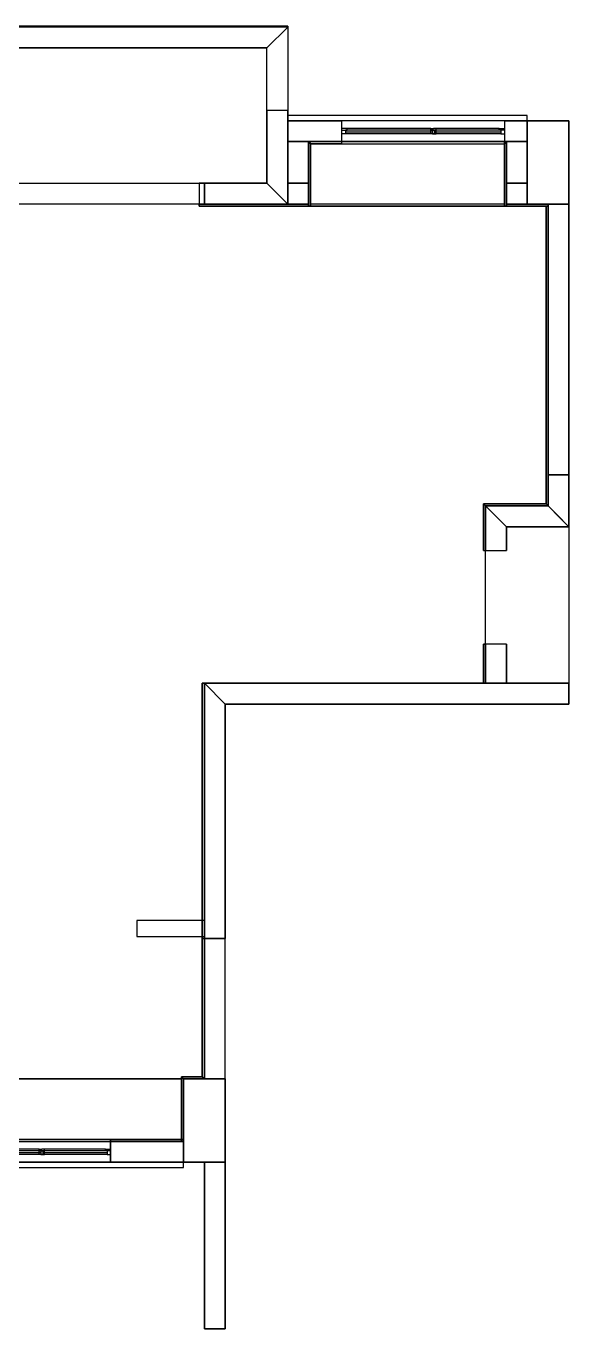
# Model space of a CAD drawing. Header units: metres. Extents: x 62 to 334, y -352 to -102.
# Drawn here: x 229.8 to 334, y -352 to -101.8 of the extents above; entities that cross this region are included whole.
import ezdxf

# ---------------------------------------------------------------- set-up
doc = ezdxf.new("R2010")
doc.units = ezdxf.units.M

msp = doc.modelspace()

# ---------------------------------------------------------------- linework, layer by layer
for p, q in [((280, -101.8), (196, -101.8)), ((196, -101.95), (280, -102)), ((280, -102), (276, -106)), ((276, -106), (280, -102)), ((280, -101.8), (280, -102)), ((280, -102), (280, -102)), ((280, -102), (280, -102)), ((280, -102), (280, -118)), ((276, -106), (200, -105.95)), ((200.01, -106), (276, -106)), ((276, -118), (276, -106)), ((276, -118), (276, -132)), ((280, -118), (276, -118)), ((276, -132), (276, -118)), ((280, -118), (280, -136)), ((280, -118), (280, -118)), ((326, -119), (280, -119)), ((280, -124), (280, -120)), ((280, -120), (290.4, -120)), ((321.6, -120), (290.4, -120)), ((290.4, -124), (290.4, -120)), ((321.6, -120), (326, -120)), ((321.6, -120), (321.6, -124)), ((326, -124), (326, -119)), ((326, -120), (334, -120)), ((326, -136), (326, -120)), ((326, -120), (326, -124)), ((334, -120), (334, -136)), ((291.4, -121.5), (290.4, -121.5)), ((290.4, -121.8), (291.1, -121.8)), ((290.4, -121.8), (291.4, -121.8)), ((291.1, -122.5), (290.4, -122.5)), ((291.1, -121.8), (291.1, -122.5)), ((307.8, -121.8), (291.1, -121.8)), ((307.8, -122.15), (291.1, -122.15)), ((307.8, -122.5), (291.1, -122.5)), ((291.4, -121.8), (291.4, -121.5)), ((307.5, -121.5), (291.4, -121.5)), ((307.5, -121.5), (308, -121.5)), ((307.5, -121.8), (307.5, -121.5)), ((307.5, -122.5), (307.5, -121.8)), ((307.5, -121.8), (308.2, -121.8)), ((308.5, -121.8), (307.5, -121.8)), ((307.5, -121.8), (308.5, -121.8)), ((307.5, -122.5), (307.5, -121.8)), ((308.2, -122.5), (307.5, -122.5)), ((308, -122.5), (307.5, -122.5)), ((307.8, -121.8), (307.8, -122.5)), ((308.5, -121.8), (307.8, -121.8)), ((307.8, -122.5), (308.5, -122.5)), ((308.5, -121.5), (308, -121.5)), ((308, -122.5), (308.5, -122.5)), ((308.2, -121.8), (308.2, -122.5)), ((320.9, -121.8), (308.2, -121.8)), ((320.9, -122.15), (308.2, -122.15)), ((320.9, -122.5), (308.2, -122.5)), ((308.5, -121.8), (308.5, -121.5)), ((320.6, -121.5), (308.5, -121.5)), ((308.5, -122.5), (308.5, -121.8)), ((308.5, -122.5), (308.5, -121.8)), ((320.6, -121.5), (321.6, -121.5)), ((320.6, -121.8), (320.6, -121.5)), ((321.6, -121.8), (320.6, -121.8)), ((320.9, -121.8), (320.9, -122.5)), ((321.6, -121.8), (320.9, -121.8)), ((320.9, -122.5), (321.6, -122.5)), ((280, -132), (280, -124)), ((280, -124), (284, -124)), ((322, -124), (280, -124)), ((290.4, -124), (280, -124)), ((284, -124), (284, -132)), ((284, -136.4), (284, -124)), ((284, -124), (284.4, -124.4)), ((284.4, -124.4), (284, -124)), ((284, -124), (290.4, -124)), ((284.4, -124.4), (284.4, -136.4)), ((290.4, -124.4), (284.4, -124.4)), ((290.4, -124), (321.6, -124)), ((321.6, -124), (290.4, -124)), ((290.4, -124.4), (290.4, -124)), ((290.4, -124.4), (321.6, -124.4)), ((326, -124), (321.6, -124)), ((321.6, -124), (322, -124)), ((321.6, -124.4), (321.6, -124)), ((322, -124), (321.6, -124.4)), ((321.6, -124.4), (322, -124)), ((321.6, -124.4), (321.6, -124.4)), ((321.6, -136.4), (321.6, -124.4)), ((322, -124), (326, -124)), ((322, -132), (322, -124)), ((322, -124), (322, -136.4)), ((326, -124), (326, -132)), ((200.01, -132), (276, -132)), ((263, -132), (264, -132)), ((263, -132), (263, -136)), ((264, -132), (264, -136)), ((264, -132), (276, -132)), ((264, -136), (264, -132)), ((280, -136), (276, -132)), ((276, -132), (280, -136)), ((284, -132), (280, -132)), ((280, -136), (280, -132)), ((280, -132), (284, -132)), ((284, -132), (284, -136)), ((326, -132), (322, -132)), ((322, -132), (326, -132)), ((322, -136), (322, -132)), ((326, -132), (326, -136)), ((326, -132), (326, -132)), ((263, -136), (204.4, -136)), ((263, -136), (204.4, -136)), ((264, -136), (263, -136)), ((263, -136), (284, -136)), ((263, -136.4), (263, -136)), ((263, -136.4), (263, -136.4)), ((329.6, -136.4), (263, -136.4)), ((284, -136.4), (263, -136.4)), ((280, -136), (264, -136)), ((284, -136), (280, -136)), ((284, -136.4), (284, -136)), ((284.4, -136.4), (284, -136.4)), ((321.6, -136), (284.4, -136)), ((321.6, -136), (284.4, -136)), ((284.4, -136.4), (322, -136.4)), ((322, -136.4), (321.6, -136.4)), ((326, -136), (322, -136)), ((322, -136), (322, -136)), ((322, -136), (322, -136)), ((322, -136), (330, -136)), ((322, -136), (322, -136.4)), ((330, -136.4), (322, -136.4)), ((326, -136), (323.2, -136)), ((326, -136), (326, -136)), ((334, -136), (326, -136)), ((329.6, -193.55), (329.6, -136.4)), ((329.6, -193.55), (329.6, -136.4)), ((329.6, -136.4), (330, -136.4)), ((330, -136), (330, -136)), ((330, -136), (330, -136)), ((330, -136), (330, -136)), ((330, -136), (334, -136)), ((330, -188), (330, -136)), ((330, -136), (330, -136.4)), ((330, -136.4), (330, -193.95)), ((334, -136), (334, -188)), ((330, -193.95), (330, -154.2)), ((330, -193.95), (330, -188)), ((330, -188), (334, -188)), ((334, -188), (330, -188)), ((334, -188), (334, -197.95)), ((317.6, -193.55), (329.6, -193.55)), ((318, -193.95), (317.6, -193.55)), ((317.6, -202.5), (317.6, -193.55)), ((317.6, -193.55), (318, -193.95)), ((318, -193.95), (330, -193.95)), ((322, -197.95), (318, -193.95)), ((318, -193.95), (322, -197.95)), ((318, -202.5), (318, -193.95)), ((318, -193.95), (318, -193.95)), ((330, -193.95), (318, -193.95)), ((318, -193.95), (318, -202.5)), ((329.6, -193.55), (330, -193.95)), ((330, -193.95), (329.6, -193.55)), ((330, -193.95), (330, -193.95)), ((334, -197.95), (330, -193.95)), ((330, -193.95), (334, -197.95)), ((334, -197.95), (322, -197.95)), ((322, -197.95), (322, -202.5)), ((334, -197.95), (334, -228)), ((317.6, -202.5), (318, -202.5)), ((318, -202.5), (322, -202.5)), ((318, -220.5), (318, -202.5)), ((318, -202.5), (318, -202.5)), ((318, -202.5), (318, -202.5)), ((317.6, -220.5), (318, -220.5)), ((317.6, -228), (317.6, -220.5)), ((322, -220.5), (318, -220.5)), ((318, -228), (318, -220.5)), ((318, -220.5), (318, -220.5)), ((318, -220.5), (318, -228)), ((322, -220.5), (322, -228)), ((263.8, -228), (263.6, -228)), ((263.6, -228), (263.6, -228)), ((263.6, -277), (263.6, -228)), ((263.6, -228), (264, -228)), ((264, -228), (263.8, -228)), ((263.8, -228), (263.8, -228)), ((264, -228), (268, -232)), ((264, -277), (264, -228)), ((264, -228), (264, -228)), ((264, -228), (264, -277)), ((264, -228), (334, -228)), ((268, -232), (264, -228)), ((318, -228), (317.6, -228)), ((322, -228), (318, -228)), ((334, -228), (334, -232)), ((334, -232), (268, -232)), ((268, -232), (268, -277)), ((334, -232), (268, -232)), ((264, -273.56), (251, -273.56)), ((251, -273.56), (251, -276.63)), ((264, -276.63), (264, -273.56)), ((251, -276.63), (264, -276.63)), ((264, -277), (263.6, -277)), ((263.6, -303.6), (263.6, -277)), ((263.6, -277), (264, -277)), ((268, -277), (264, -277)), ((264, -277), (264, -304)), ((264, -277), (264, -277)), ((268, -277), (264, -277)), ((264, -277), (264, -277)), ((264, -277), (264, -304)), ((268, -304), (268, -277)), ((264, -304), (264, -281.78)), ((259.6, -303.95), (200, -303.95)), ((200, -304), (259.6, -304)), ((204, -304), (259.6, -304)), ((259.6, -303.6), (263.6, -303.6)), ((260, -304), (259.6, -303.6)), ((259.6, -316), (259.6, -303.6)), ((259.6, -303.6), (260, -304)), ((260, -304), (268, -304)), ((260, -320), (260, -304)), ((264, -304), (260, -304)), ((260, -304), (260, -316)), ((263.6, -303.6), (264, -304)), ((264, -304), (263.6, -303.6)), ((264, -304), (268, -304)), ((264, -304), (264, -304)), ((268, -304), (268, -304)), ((268, -304), (268, -320)), ((246, -315.6), (216, -315.6)), ((246, -316), (216, -316)), ((216, -316), (246, -316)), ((232.3, -317.5), (217, -317.5)), ((232.3, -317.5), (232.8, -317.5)), ((232.3, -317.8), (232.3, -317.5)), ((233.3, -317.5), (232.8, -317.5)), ((233.3, -317.8), (233.3, -317.5)), ((245, -317.5), (233.3, -317.5)), ((245, -317.5), (246, -317.5)), ((245, -317.8), (245, -317.5)), ((246, -315.6), (260, -315.6)), ((246, -316), (246, -315.6)), ((260, -316), (246, -316)), ((246, -320), (246, -316)), ((260, -316), (246, -316)), ((260, -316), (259.6, -316)), ((260, -315.6), (260, -316)), ((260, -316), (260, -316)), ((260, -316), (260, -320)), ((204, -320), (260, -320)), ((246, -320), (216, -320)), ((232.6, -317.8), (216.7, -317.8)), ((232.6, -318.15), (216.7, -318.15)), ((232.6, -318.5), (216.7, -318.5)), ((232.3, -318.5), (232.3, -317.8)), ((232.3, -317.8), (233, -317.8)), ((233.3, -317.8), (232.3, -317.8)), ((232.3, -317.8), (233.3, -317.8)), ((232.3, -318.5), (232.3, -317.8)), ((233, -318.5), (232.3, -318.5)), ((232.8, -318.5), (232.3, -318.5)), ((232.6, -317.8), (232.6, -318.5)), ((233.3, -317.8), (232.6, -317.8)), ((232.6, -318.5), (233.3, -318.5)), ((232.8, -318.5), (233.3, -318.5)), ((233, -317.8), (233, -318.5)), ((245.3, -317.8), (233, -317.8)), ((245.3, -318.15), (233, -318.15)), ((245.3, -318.5), (233, -318.5)), ((233.3, -318.5), (233.3, -317.8)), ((233.3, -318.5), (233.3, -317.8)), ((246, -317.8), (245, -317.8)), ((245.3, -317.8), (245.3, -318.5)), ((246, -317.8), (245.3, -317.8)), ((245.3, -318.5), (246, -318.5)), ((260, -320), (246, -320)), ((260, -320), (260, -320)), ((260, -321), (260, -320)), ((268, -320), (260, -320)), ((264, -352), (264, -320)), ((264, -320), (268, -320)), ((268, -320), (268, -352)), ((204, -321), (260, -321)), ((268, -352), (264, -352))]:
    msp.add_line(p, q)
for points in [[(280, -128.2), (280, -118), (278.27, -118), (276, -118), (276, -124.07), (276, -132), (277.74, -133.73), (280, -136)], [(280, -128.2), (280, -118), (278.27, -118), (276, -118), (276, -124.07), (276, -132), (277.74, -133.73), (280, -136)], [(280, -124), (280, -127.62), (280, -132), (281.81, -132), (284, -132), (284, -128.38), (284, -124), (284.38, -124), (290.4, -124), (290.4, -121.69), (290.4, -120), (284.38, -120), (280, -120), (280, -122.33)], [(280, -124), (280, -127.62), (280, -132), (281.81, -132), (284, -132), (284, -128.38), (284, -124), (284.38, -124), (290.4, -124), (290.4, -121.69), (290.4, -120), (284.38, -120), (280, -120), (280, -122.33)], [(321.6, -124), (322, -124), (322, -127.62), (322, -132), (323.81, -132), (326, -132), (326, -128.38), (326, -124), (326, -124), (326, -121.67), (326, -120), (324.15, -120), (321.6, -120), (321.6, -122.32)], [(321.6, -124), (322, -124), (322, -127.62), (322, -132), (323.81, -132), (326, -132), (326, -128.38), (326, -124), (326, -124), (326, -121.67), (326, -120), (324.15, -120), (321.6, -120), (321.6, -122.32)], [(334, -129.07), (334, -120), (330.54, -120), (326, -120), (326, -126.93), (326, -136), (329.47, -136), (334, -136)], [(334, -129.07), (334, -120), (330.54, -120), (326, -120), (326, -126.93), (326, -136), (329.47, -136), (334, -136)], [(284.4, -136.4), (284.4, -133.74), (284.4, -129), (284.4, -124.4), (284.18, -124.18), (284, -124), (284, -128.84), (284, -133.74), (284, -136.4), (284.24, -136.4)], [(284.22, -124.22), (284.4, -124.4), (288.03, -124.4), (290.4, -124.4), (290.4, -124.17), (290.4, -124), (287.88, -124), (284, -124)], [(284.4, -136.4), (284.4, -133.74), (284.4, -129), (284.4, -124.4), (284.18, -124.18), (284, -124), (284, -128.84), (284, -133.74), (284, -136.4), (284.24, -136.4)], [(284.22, -124.22), (284.4, -124.4), (288.03, -124.4), (290.4, -124.4), (290.4, -124.17), (290.4, -124), (287.88, -124), (284, -124)], [(322, -136.4), (322, -133.74), (322, -128.84), (322, -124), (321.78, -124.22), (321.6, -124.4), (321.6, -129), (321.6, -133.74), (321.6, -136.4), (321.85, -136.4)], [(321.6, -124.17), (321.6, -124.4), (321.6, -124.4), (321.6, -124.4), (321.82, -124.18), (322, -124), (321.81, -124), (321.6, -124)], [(322, -136.4), (322, -133.74), (322, -128.84), (322, -124), (321.78, -124.22), (321.6, -124.4), (321.6, -129), (321.6, -133.74), (321.6, -136.4), (321.85, -136.4)], [(321.6, -124.17), (321.6, -124.4), (321.6, -124.4), (321.6, -124.4), (321.82, -124.18), (322, -124), (321.81, -124), (321.6, -124)], [(263, -136), (263.24, -136), (264, -136), (264, -133.73), (264, -132), (263.24, -132), (263, -132), (263, -135.04)], [(263, -136), (263.24, -136), (264, -136), (264, -133.73), (264, -132), (263.24, -132), (263, -132), (263, -135.04)], [(270.8, -132), (264, -132), (264, -133.73), (264, -136), (270.94, -136), (280, -136), (278.27, -134.27), (276, -132)], [(270.8, -132), (264, -132), (264, -133.73), (264, -136), (270.94, -136), (280, -136), (278.27, -134.27), (276, -132)], [(280, -133.58), (280, -136), (281.58, -136), (284, -136), (284, -134.42), (284, -132), (282.43, -132), (280, -132)], [(280, -133.58), (280, -136), (281.58, -136), (284, -136), (284, -134.42), (284, -132), (282.43, -132), (280, -132)], [(326, -134.42), (326, -132), (324.43, -132), (322, -132), (322, -133.58), (322, -136), (323.58, -136), (326, -136)], [(326, -134.42), (326, -132), (324.43, -132), (322, -132), (322, -133.58), (322, -136), (323.58, -136), (326, -136)], [(284, -136.16), (284, -136), (269.71, -136), (263, -136), (263, -136.3), (263, -136.4), (269.71, -136.4), (284, -136.4)], [(284, -136.16), (284, -136), (269.71, -136), (263, -136), (263, -136.3), (263, -136.4), (269.71, -136.4), (284, -136.4)], [(322, -136), (322, -136.16), (322, -136.4), (326.34, -136.4), (330, -136.4), (330, -136.15), (330, -136), (326.34, -136)], [(322, -136), (322, -136.16), (322, -136.4), (326.34, -136.4), (330, -136.4), (330, -136.15), (330, -136), (326.34, -136)], [(329.6, -193.55), (329.87, -193.82), (330, -193.95), (330, -155.1), (330, -136.4), (329.73, -136.4), (329.6, -136.4), (329.6, -174.98)], [(329.6, -193.55), (329.87, -193.82), (330, -193.95), (330, -155.1), (330, -136.4), (329.73, -136.4), (329.6, -136.4), (329.6, -174.98)], [(331.74, -136), (330, -136), (330, -167.46), (330, -167.58), (330, -167.69), (330, -185.1), (330, -185.17), (330, -185.25), (330, -185.34), (330, -185.42), (330, -185.5), (330, -185.58), (330, -185.65), (330, -185.71), (330, -185.75), (330, -188), (332.27, -188), (334, -188), (334, -185.75), (334, -185.71), (334, -185.65), (334, -185.58), (334, -185.5), (334, -185.42), (334, -185.34), (334, -185.25), (334, -185.17), (334, -185.1), (334, -167.69), (334, -167.58), (334, -167.46), (334, -136)], [(331.74, -136), (330, -136), (330, -167.46), (330, -167.58), (330, -167.69), (330, -185.1), (330, -185.17), (330, -185.25), (330, -185.34), (330, -185.42), (330, -185.5), (330, -185.58), (330, -185.65), (330, -185.71), (330, -185.75), (330, -188), (332.27, -188), (334, -188), (334, -185.75), (334, -185.71), (334, -185.65), (334, -185.58), (334, -185.5), (334, -185.42), (334, -185.34), (334, -185.25), (334, -185.17), (334, -185.1), (334, -167.69), (334, -167.58), (334, -167.46), (334, -136)], [(330, -190.58), (330, -193.95), (331.74, -195.68), (334, -197.95), (334, -193.64), (334, -188), (332.27, -188), (330, -188)], [(330, -190.58), (330, -193.95), (331.74, -195.68), (334, -197.95), (334, -193.64), (334, -188), (332.27, -188), (330, -188)], [(317.6, -193.55), (317.87, -193.82), (318, -193.95), (326.1, -193.95), (330, -193.95), (329.73, -193.68), (329.6, -193.55), (321.5, -193.55)], [(317.6, -202.5), (317.94, -202.5), (318, -202.5), (318, -201.15), (318, -193.95), (317.73, -193.68), (317.6, -193.55), (317.6, -201.09)], [(317.6, -193.55), (317.87, -193.82), (318, -193.95), (326.1, -193.95), (330, -193.95), (329.73, -193.68), (329.6, -193.55), (321.5, -193.55)], [(317.6, -202.5), (317.94, -202.5), (318, -202.5), (318, -201.15), (318, -193.95), (317.73, -193.68), (317.6, -193.55), (317.6, -201.09)], [(318, -201.22), (318, -202.5), (321.4, -202.5), (322, -202.5), (322, -201.82), (322, -197.95), (327.2, -197.95), (334, -197.95), (332.27, -196.22), (330, -193.95), (324.8, -193.95), (318, -193.95)], [(318, -201.22), (318, -202.5), (321.4, -202.5), (322, -202.5), (322, -201.82), (322, -197.95), (327.2, -197.95), (334, -197.95), (332.27, -196.22), (330, -193.95), (324.8, -193.95), (318, -193.95)], [(317.94, -220.5), (317.6, -220.5), (317.6, -221.69), (317.6, -228), (317.87, -228), (318, -228), (318, -221.69), (318, -220.5)], [(317.94, -220.5), (317.6, -220.5), (317.6, -221.69), (317.6, -228), (317.87, -228), (318, -228), (318, -221.69), (318, -220.5)], [(318.6, -220.5), (318, -220.5), (318, -221.63), (318, -228), (320.27, -228), (322, -228), (322, -221.63), (322, -220.5)], [(318.6, -220.5), (318, -220.5), (318, -221.63), (318, -228), (320.27, -228), (322, -228), (322, -221.63), (322, -220.5)], [(263.6, -277), (263.88, -277), (264, -277), (264, -242.92), (264, -228), (263.73, -228), (263.6, -228), (263.6, -262.09)], [(263.6, -277), (263.88, -277), (264, -277), (264, -242.92), (264, -228), (263.73, -228), (263.6, -228), (263.6, -262.09)], [(264, -228), (264, -249.23), (264, -277), (265.74, -277), (268, -277), (268, -257.5), (268, -232), (296.6, -232), (334, -232), (334, -230.27), (334, -228), (303.67, -228)], [(264, -228), (264, -249.23), (264, -277), (265.74, -277), (268, -277), (268, -257.5), (268, -232), (296.6, -232), (334, -232), (334, -230.27), (334, -228), (303.67, -228)], [(251, -273.56), (251, -274.45), (251, -276.63), (251.73, -276.63), (252.43, -276.63), (253.11, -276.63), (264, -276.63), (264, -274.67), (264, -274.5), (264, -274.04), (264, -273.56), (254.8, -273.56)], [(263.6, -303.6), (263.88, -303.88), (264, -304), (264, -285.21), (264, -277), (263.73, -277), (263.6, -277), (263.6, -295.5)], [(263.6, -303.6), (263.88, -303.88), (264, -304), (264, -285.21), (264, -277), (263.73, -277), (263.6, -277), (263.6, -295.5)], [(268, -304), (268, -292.3), (268, -277), (266.27, -277), (264, -277), (264, -288.7), (264, -304), (265.74, -304)], [(268, -304), (268, -292.3), (268, -277), (266.27, -277), (264, -277), (264, -288.7), (264, -304), (265.74, -304)], [(259.6, -303.6), (259.88, -303.88), (260, -304), (262.79, -304), (264, -304), (263.73, -303.72), (263.6, -303.6), (260.82, -303.6)], [(259.6, -316), (259.88, -316), (260, -316), (260, -307.65), (260, -304), (259.73, -303.72), (259.6, -303.6), (259.6, -312.23)], [(259.6, -303.6), (259.88, -303.88), (260, -304), (262.79, -304), (264, -304), (263.73, -303.72), (263.6, -303.6), (260.82, -303.6)], [(259.6, -316), (259.88, -316), (260, -316), (260, -307.65), (260, -304), (259.73, -303.72), (259.6, -303.6), (259.6, -312.23)], [(268, -313.06), (268, -304), (264.54, -304), (260, -304), (260, -310.93), (260, -320), (263.47, -320), (268, -320)], [(268, -313.06), (268, -304), (264.54, -304), (260, -304), (260, -310.93), (260, -320), (263.47, -320), (268, -320)], [(246, -315.6), (246, -315.81), (246, -316), (252.58, -316), (260, -316), (260, -315.72), (260, -315.6), (252.58, -315.6)], [(246, -315.6), (246, -315.81), (246, -316), (252.58, -316), (260, -316), (260, -315.72), (260, -315.6), (252.58, -315.6)], [(253.47, -316), (246, -316), (246, -318.15), (246, -320), (253.47, -320), (260, -320), (260, -317.8), (260, -316)], [(253.47, -316), (246, -316), (246, -318.15), (246, -320), (253.47, -320), (260, -320), (260, -317.8), (260, -316)], [(264, -333.86), (264, -352), (265.74, -352), (268, -352), (268, -338.13), (268, -320), (266.27, -320), (264, -320)], [(264, -333.86), (264, -352), (265.74, -352), (268, -352), (268, -338.13), (268, -320), (266.27, -320), (264, -320)]]:
    msp.add_lwpolyline(points, close=True)

doc.saveas('drawing.dxf')
